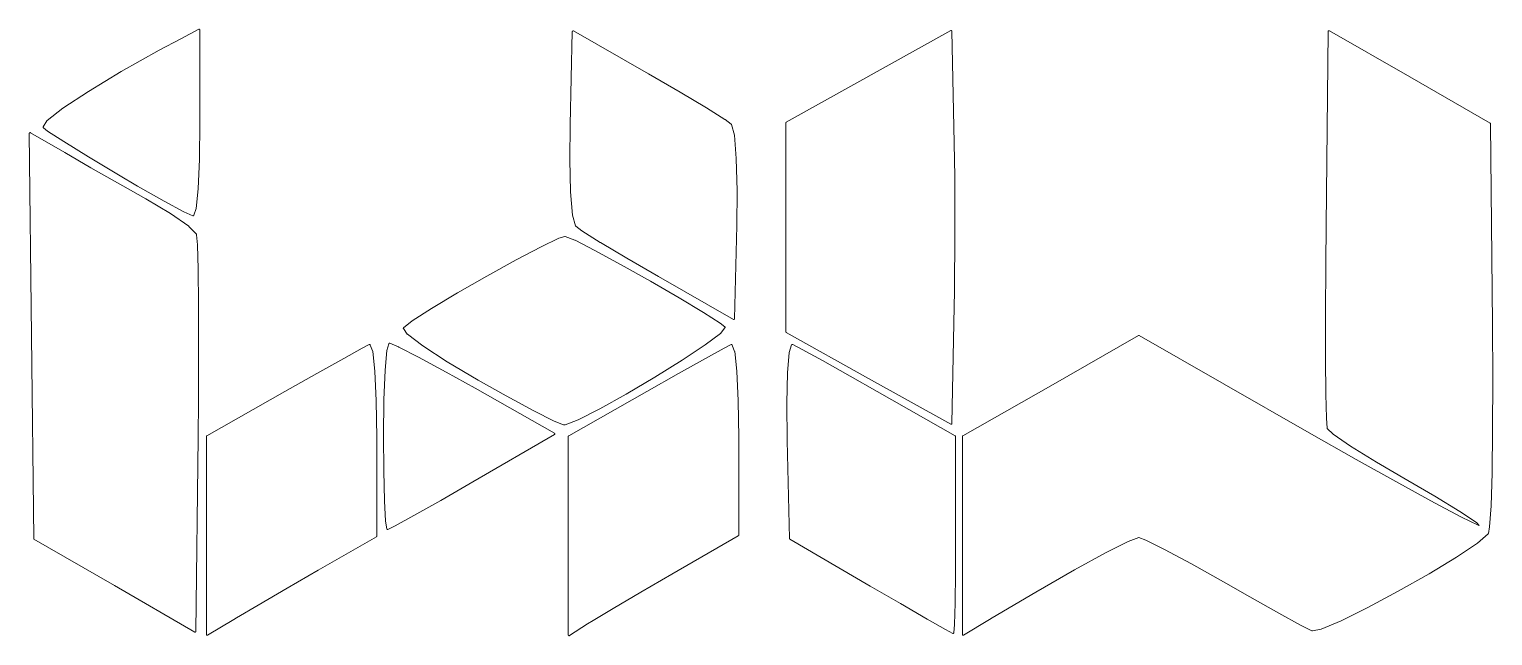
# Model space of a CAD drawing. Header units: millimetres. Extents: x 8 to 210, y 8 to 195.
# Drawn here: x 119.21 to 162.68, y 111.25 to 129.28 of the extents above; entities that cross this region are included whole.
import ezdxf

# ---------------------------------------------------------------- set-up
doc = ezdxf.new("R2010")
doc.units = ezdxf.units.MM
doc.layers.add('Engraving', color=173, linetype='Continuous', lineweight=0, true_color=0x3866dc)

msp = doc.modelspace()

# ---------------------------------------------------------------- linework, layer by layer
at = {"layer": 'Engraving', "linetype": 'Continuous'}
for p, q in [((123.712, 128.992), (124.249, 129.274)), ((124.249, 129.274), (124.254, 129.275)), ((124.254, 129.275), (124.258, 129.276)), ((124.258, 129.276), (124.258, 129.276)), ((124.258, 129.276), (124.258, 129.276)), ((124.258, 129.276), (124.262, 129.276)), ((124.262, 129.276), (124.266, 129.276)), ((124.266, 129.276), (124.266, 129.276)), ((124.266, 129.276), (124.266, 129.276)), ((124.266, 129.276), (124.271, 129.275)), ((124.271, 129.275), (124.271, 129.274)), ((124.271, 129.274), (124.271, 129.273)), ((124.271, 129.273), (124.271, 129.273)), ((124.271, 129.273), (124.275, 129.271)), ((124.275, 129.271), (124.279, 129.269)), ((124.279, 129.269), (124.279, 129.269)), ((124.279, 129.269), (124.279, 129.268)), ((124.279, 129.268), (124.279, 129.265)), ((124.279, 129.265), (124.279, 129.262)), ((124.279, 129.262), (124.279, 129.262)), ((124.279, 129.262), (124.283, 129.262)), ((124.283, 129.262), (124.283, 129.258)), ((124.283, 129.258), (124.283, 129.255)), ((124.283, 129.255), (124.283, 126.5)), ((135.277, 126.436), (135.344, 129.206)), ((135.344, 129.206), (135.349, 129.21)), ((135.349, 129.217), (135.353, 129.219)), ((135.349, 129.214), (135.349, 129.217)), ((135.349, 129.213), (135.349, 129.214)), ((135.349, 129.214), (135.349, 129.214)), ((135.349, 129.21), (135.349, 129.213)), ((135.353, 129.222), (135.357, 129.224)), ((135.353, 129.22), (135.353, 129.222)), ((135.353, 129.219), (135.353, 129.22)), ((135.353, 129.22), (135.353, 129.22)), ((135.357, 129.225), (135.361, 129.226)), ((135.357, 129.224), (135.357, 129.225)), ((135.357, 129.225), (135.357, 129.225)), ((135.361, 129.226), (135.366, 129.227)), ((135.366, 129.227), (135.37, 129.227)), ((135.366, 129.227), (135.366, 129.227)), ((135.366, 129.227), (135.366, 129.227)), ((135.366, 129.227), (135.366, 129.227)), ((135.37, 129.227), (135.37, 129.227)), ((135.37, 129.227), (135.37, 129.227)), ((135.37, 129.227), (135.374, 129.225)), ((135.374, 129.225), (135.378, 129.225)), ((135.378, 129.225), (137.608, 127.953)), ((141.696, 126.51), (146.583, 129.237)), ((146.583, 129.237), (146.588, 129.238)), ((146.588, 129.238), (146.588, 129.239)), ((146.588, 129.239), (146.588, 129.239)), ((146.588, 129.239), (146.592, 129.239)), ((146.592, 129.239), (146.596, 129.24)), ((146.592, 129.239), (146.592, 129.239)), ((146.596, 129.24), (146.596, 129.239)), ((146.596, 129.239), (146.596, 129.239)), ((146.596, 129.239), (146.6, 129.239)), ((146.6, 129.239), (146.605, 129.237)), ((146.605, 129.237), (146.605, 129.237)), ((146.605, 129.237), (146.605, 129.237)), ((146.605, 129.237), (146.605, 129.235)), ((146.605, 129.235), (146.609, 129.233)), ((146.609, 129.233), (146.609, 129.232)), ((146.609, 129.232), (146.609, 129.232)), ((146.609, 129.232), (146.613, 129.229)), ((146.613, 129.229), (146.613, 129.226)), ((146.613, 129.226), (146.613, 129.226)), ((146.613, 129.226), (146.613, 129.226)), ((146.613, 129.226), (146.613, 129.222)), ((146.613, 129.222), (146.613, 129.219)), ((146.613, 129.219), (146.681, 126.377)), ((157.733, 123.438), (157.797, 129.213)), ((157.797, 129.219), (157.801, 129.22)), ((157.797, 129.216), (157.797, 129.219)), ((157.797, 129.213), (157.797, 129.216)), ((157.801, 129.226), (157.805, 129.228)), ((157.801, 129.223), (157.801, 129.226)), ((157.801, 129.226), (157.801, 129.226)), ((157.801, 129.226), (157.801, 129.226)), ((157.801, 129.22), (157.801, 129.223)), ((157.801, 129.22), (157.801, 129.22)), ((157.805, 129.228), (157.81, 129.231)), ((157.81, 129.231), (157.814, 129.232)), ((157.81, 129.231), (157.81, 129.231)), ((157.81, 129.231), (157.81, 129.231)), ((157.814, 129.232), (157.814, 129.233)), ((157.814, 129.233), (157.814, 129.233)), ((157.814, 129.233), (157.814, 129.233)), ((157.814, 129.233), (157.818, 129.233)), ((157.818, 129.233), (157.822, 129.233)), ((157.822, 129.233), (157.822, 129.233)), ((157.822, 129.233), (157.822, 129.233)), ((157.822, 129.233), (157.826, 129.232)), ((157.826, 129.232), (157.831, 129.231)), ((157.831, 129.231), (160.217, 127.859)), ((123.073, 128.651), (123.712, 128.992)), ((123.712, 128.992), (123.712, 128.992)), ((123.712, 128.992), (123.712, 128.992)), ((121.948, 128.018), (123.073, 128.651)), ((123.073, 128.651), (123.073, 128.651)), ((123.073, 128.651), (123.073, 128.651)), ((120.97, 127.43), (121.948, 128.017)), ((121.948, 128.017), (121.948, 128.018)), ((121.948, 128.017), (121.948, 128.017)), ((137.608, 127.953), (137.608, 127.953)), ((137.608, 127.953), (137.608, 127.953)), ((137.608, 127.953), (138.548, 127.41)), ((160.217, 127.859), (162.608, 126.488)), ((120.213, 126.931), (120.97, 127.43)), ((120.97, 127.43), (120.97, 127.43)), ((120.97, 127.43), (120.97, 127.43)), ((138.548, 127.41), (138.548, 127.41)), ((138.548, 127.41), (138.548, 127.409)), ((138.548, 127.409), (139.335, 126.937)), ((139.335, 126.937), (139.335, 126.937)), ((139.335, 126.937), (139.335, 126.937)), ((139.335, 126.937), (139.876, 126.593)), ((119.629, 126.371), (119.739, 126.559)), ((119.739, 126.56), (119.743, 126.562)), ((119.739, 126.559), (119.739, 126.56)), ((119.739, 126.56), (119.739, 126.56)), ((119.743, 126.562), (119.743, 126.565)), ((119.743, 126.565), (119.747, 126.565)), ((119.747, 126.565), (120.213, 126.93)), ((119.747, 126.565), (119.747, 126.565)), ((120.213, 126.93), (120.213, 126.931)), ((120.213, 126.931), (120.213, 126.931)), ((124.283, 126.5), (124.266, 125.417)), ((124.283, 126.5), (124.283, 126.5)), ((124.283, 126.5), (124.283, 126.5)), ((139.876, 126.593), (139.881, 126.593)), ((139.881, 126.593), (139.881, 126.593)), ((139.881, 126.593), (140.067, 126.455)), ((141.683, 126.495), (141.688, 126.499)), ((141.688, 126.502), (141.688, 126.505)), ((141.688, 126.505), (141.692, 126.505)), ((141.688, 126.499), (141.688, 126.502)), ((141.688, 126.499), (141.688, 126.499)), ((141.688, 126.499), (141.688, 126.499)), ((141.692, 126.508), (141.696, 126.51)), ((141.692, 126.505), (141.692, 126.508)), ((141.692, 126.505), (141.692, 126.505)), ((141.696, 126.51), (141.696, 126.51)), ((141.696, 126.51), (141.696, 126.51)), ((119.214, 126.184), (119.218, 126.187)), ((119.214, 126.183), (119.214, 126.184)), ((119.282, 120.161), (119.214, 126.183)), ((119.214, 126.183), (119.214, 126.183)), ((119.218, 126.194), (119.222, 126.197)), ((119.218, 126.191), (119.218, 126.194)), ((119.218, 126.187), (119.218, 126.191)), ((119.218, 126.191), (119.218, 126.191)), ((119.218, 126.191), (119.218, 126.191)), ((119.222, 126.199), (119.227, 126.202)), ((119.222, 126.197), (119.222, 126.199)), ((119.222, 126.197), (119.222, 126.197)), ((119.222, 126.197), (119.222, 126.197)), ((119.227, 126.202), (119.231, 126.203)), ((119.227, 126.202), (119.227, 126.202)), ((119.227, 126.202), (119.227, 126.202)), ((119.231, 126.203), (119.235, 126.205)), ((119.235, 126.205), (119.235, 126.205)), ((119.235, 126.205), (119.235, 126.205)), ((119.235, 126.205), (119.235, 126.205)), ((119.235, 126.205), (119.239, 126.205)), ((119.239, 126.205), (119.239, 126.205)), ((119.239, 126.205), (119.244, 126.203)), ((119.239, 126.205), (119.239, 126.205)), ((119.244, 126.203), (119.248, 126.202)), ((119.248, 126.202), (119.248, 126.202)), ((119.248, 126.202), (119.248, 126.202)), ((119.248, 126.202), (120.268, 125.61)), ((119.624, 126.364), (119.629, 126.367)), ((119.624, 126.363), (119.624, 126.364)), ((119.624, 126.362), (119.624, 126.363)), ((119.624, 126.359), (119.624, 126.362)), ((119.624, 126.357), (119.624, 126.359)), ((119.624, 126.356), (119.624, 126.357)), ((119.624, 126.355), (119.624, 126.356)), ((119.629, 126.353), (119.624, 126.355)), ((119.629, 126.37), (119.629, 126.371)), ((119.629, 126.367), (119.629, 126.37)), ((119.629, 126.37), (119.629, 126.37)), ((119.629, 126.35), (119.629, 126.353)), ((119.629, 126.349), (119.629, 126.35)), ((119.629, 126.348), (119.629, 126.349)), ((119.629, 126.346), (119.629, 126.348)), ((119.633, 126.344), (119.629, 126.346)), ((119.633, 126.343), (119.633, 126.344)), ((119.633, 126.344), (119.633, 126.344)), ((119.76, 126.249), (119.633, 126.343)), ((119.76, 126.248), (119.76, 126.249)), ((120.242, 125.935), (119.76, 126.248)), ((119.76, 126.248), (119.76, 126.248)), ((135.268, 125.403), (135.277, 126.436)), ((135.277, 126.436), (135.277, 126.436)), ((135.277, 126.436), (135.277, 126.436)), ((140.067, 126.455), (140.071, 126.452)), ((140.071, 126.452), (140.071, 126.45)), ((140.071, 126.45), (140.071, 126.45)), ((140.071, 126.45), (140.071, 126.45)), ((140.071, 126.45), (140.075, 126.446)), ((140.075, 126.446), (140.075, 126.443)), ((140.075, 126.443), (140.16, 126.128)), ((140.16, 126.128), (140.16, 126.125)), ((140.16, 126.125), (140.16, 126.124)), ((140.16, 126.124), (140.215, 125.435)), ((141.683, 126.492), (141.683, 126.495)), ((141.683, 120.282), (141.683, 126.492)), ((141.683, 126.492), (141.683, 126.492)), ((141.683, 126.492), (141.683, 126.492)), ((146.681, 126.377), (146.681, 126.377)), ((146.681, 126.377), (146.681, 126.377)), ((146.681, 126.377), (146.702, 124.896)), ((162.608, 126.488), (162.608, 126.485)), ((162.608, 126.485), (162.612, 126.483)), ((162.612, 126.483), (162.612, 126.483)), ((162.612, 126.483), (162.612, 126.483)), ((162.612, 126.483), (162.612, 126.48)), ((162.612, 126.48), (162.617, 126.477)), ((162.617, 126.477), (162.617, 126.477)), ((162.617, 126.477), (162.617, 126.477)), ((162.617, 126.477), (162.617, 126.474)), ((162.617, 126.474), (162.617, 126.469)), ((162.617, 126.469), (162.676, 120.509)), ((120.974, 125.481), (120.242, 125.935)), ((120.242, 125.935), (120.242, 125.935)), ((120.242, 125.935), (120.242, 125.935)), ((120.268, 125.61), (121.046, 125.162)), ((121.863, 124.948), (120.974, 125.481)), ((120.974, 125.481), (120.974, 125.481)), ((120.974, 125.481), (120.974, 125.481)), ((124.266, 125.417), (124.228, 124.536)), ((124.266, 125.417), (124.266, 125.417)), ((124.266, 125.417), (124.266, 125.417)), ((135.268, 125.402), (135.268, 125.403)), ((135.268, 125.403), (135.268, 125.403)), ((135.294, 124.445), (135.268, 125.402)), ((140.215, 125.435), (140.215, 125.434)), ((140.215, 125.434), (140.215, 125.434)), ((140.215, 125.434), (140.24, 124.476)), ((121.046, 125.162), (121.998, 124.62)), ((122.426, 124.617), (121.863, 124.948)), ((121.863, 124.948), (121.863, 124.948)), ((121.863, 124.948), (121.863, 124.948)), ((146.702, 124.896), (146.702, 124.895)), ((146.702, 124.895), (146.702, 124.895)), ((146.702, 124.895), (146.71, 123.188)), ((121.998, 124.62), (121.998, 124.62)), ((121.998, 124.62), (122.68, 124.237)), ((123.221, 124.165), (122.426, 124.617)), ((122.426, 124.617), (122.426, 124.617)), ((122.426, 124.617), (122.426, 124.617)), ((124.228, 124.535), (124.169, 123.949)), ((124.228, 124.536), (124.228, 124.536)), ((124.228, 124.536), (124.228, 124.535)), ((135.294, 124.444), (135.294, 124.445)), ((135.294, 124.443), (135.294, 124.444)), ((135.353, 123.755), (135.294, 124.443)), ((140.24, 124.475), (140.232, 123.443)), ((140.24, 124.476), (140.24, 124.476)), ((140.24, 124.476), (140.24, 124.475)), ((122.68, 124.237), (122.68, 124.237)), ((122.68, 124.237), (122.68, 124.236)), ((122.68, 124.236), (123.407, 123.801)), ((123.801, 123.853), (123.221, 124.165)), ((123.221, 124.165), (123.221, 124.165)), ((123.221, 124.165), (123.221, 124.165)), ((124.169, 123.944), (124.101, 123.746)), ((124.169, 123.949), (124.169, 123.947)), ((124.169, 123.947), (124.169, 123.944)), ((123.407, 123.801), (123.407, 123.8)), ((123.407, 123.8), (123.407, 123.8)), ((123.407, 123.8), (123.949, 123.419)), ((123.805, 123.853), (123.801, 123.853)), ((123.805, 123.852), (123.805, 123.853)), ((124.072, 123.734), (123.805, 123.852)), ((124.076, 123.733), (124.072, 123.734)), ((124.08, 123.732), (124.076, 123.733)), ((124.084, 123.732), (124.08, 123.732)), ((124.08, 123.732), (124.08, 123.732)), ((124.08, 123.732), (124.08, 123.732)), ((124.089, 123.733), (124.084, 123.733)), ((124.084, 123.733), (124.084, 123.732)), ((124.093, 123.735), (124.089, 123.734)), ((124.089, 123.734), (124.089, 123.733)), ((124.089, 123.733), (124.089, 123.733)), ((124.097, 123.738), (124.093, 123.736)), ((124.093, 123.736), (124.093, 123.735)), ((124.093, 123.735), (124.093, 123.735)), ((124.101, 123.741), (124.097, 123.741)), ((124.097, 123.741), (124.097, 123.74)), ((124.097, 123.74), (124.097, 123.738)), ((124.101, 123.746), (124.101, 123.744)), ((124.101, 123.744), (124.101, 123.741)), ((135.353, 123.753), (135.353, 123.755)), ((135.353, 123.751), (135.353, 123.753)), ((135.438, 123.435), (135.353, 123.751)), ((123.949, 123.419), (123.949, 123.418)), ((123.949, 123.418), (123.949, 123.417)), ((123.949, 123.417), (124.182, 123.183)), ((124.182, 123.183), (124.186, 123.18)), ((124.186, 123.18), (124.186, 123.177)), ((124.186, 123.177), (124.186, 123.177)), ((124.186, 123.177), (124.186, 123.177)), ((124.186, 123.177), (124.186, 123.175)), ((124.186, 123.175), (124.186, 123.17)), ((124.186, 123.17), (124.216, 122.865)), ((134.422, 122.813), (134.947, 123.063)), ((134.947, 123.064), (135.12, 123.119)), ((134.947, 123.063), (134.947, 123.064)), ((134.947, 123.063), (134.947, 123.063)), ((135.12, 123.119), (135.124, 123.12)), ((135.124, 123.12), (135.129, 123.12)), ((135.129, 123.12), (135.129, 123.12)), ((135.129, 123.12), (135.133, 123.119)), ((135.129, 123.12), (135.129, 123.12)), ((135.133, 123.119), (135.137, 123.119)), ((135.137, 123.119), (135.421, 123.003)), ((135.438, 123.432), (135.438, 123.435)), ((135.438, 123.429), (135.438, 123.432)), ((135.442, 123.426), (135.438, 123.429)), ((135.438, 123.429), (135.438, 123.429)), ((135.438, 123.429), (135.438, 123.429)), ((135.446, 123.424), (135.442, 123.426)), ((135.632, 123.286), (135.446, 123.424)), ((135.632, 123.285), (135.632, 123.286)), ((135.632, 123.286), (135.632, 123.286)), ((136.174, 122.942), (135.632, 123.285)), ((140.232, 123.442), (140.164, 120.672)), ((140.232, 123.443), (140.232, 123.442)), ((140.232, 123.442), (140.232, 123.442)), ((146.71, 123.188), (146.698, 121.507)), ((146.71, 123.188), (146.71, 123.188)), ((146.71, 123.188), (146.71, 123.188)), ((157.725, 122.312), (157.733, 123.438)), ((157.733, 123.438), (157.733, 123.438)), ((157.733, 123.438), (157.733, 123.438)), ((124.216, 122.865), (124.216, 122.864)), ((124.216, 122.864), (124.216, 122.864)), ((124.216, 122.864), (124.233, 122.15)), ((133.677, 122.419), (134.422, 122.813)), ((134.422, 122.813), (134.422, 122.813)), ((134.422, 122.813), (134.422, 122.813)), ((135.421, 123.003), (135.421, 123.003)), ((135.421, 123.003), (135.425, 123.003)), ((135.425, 123.003), (136.009, 122.702)), ((136.009, 122.702), (136.013, 122.702)), ((136.013, 122.702), (136.013, 122.702)), ((136.013, 122.702), (136.796, 122.276)), ((136.178, 122.942), (136.174, 122.942)), ((136.965, 122.469), (136.178, 122.942)), ((136.178, 122.942), (136.178, 122.942)), ((132.81, 121.94), (133.677, 122.418)), ((133.677, 122.418), (133.677, 122.419)), ((133.677, 122.418), (133.677, 122.418)), ((136.796, 122.276), (136.796, 122.276)), ((136.796, 122.276), (136.796, 122.276)), ((136.796, 122.276), (137.663, 121.786)), ((137.9, 121.926), (136.965, 122.469)), ((136.965, 122.469), (136.965, 122.469)), ((136.965, 122.469), (136.965, 122.469)), ((157.716, 120.791), (157.725, 122.312)), ((157.725, 122.312), (157.725, 122.312)), ((157.725, 122.312), (157.725, 122.312)), ((124.233, 122.15), (124.233, 122.15)), ((124.233, 122.15), (124.233, 122.149)), ((124.233, 122.149), (124.241, 121.097)), ((131.938, 121.439), (132.81, 121.94)), ((132.81, 121.94), (132.81, 121.94)), ((132.81, 121.94), (132.81, 121.94)), ((137.663, 121.786), (137.663, 121.786)), ((137.663, 121.786), (137.663, 121.786)), ((137.663, 121.786), (138.518, 121.293)), ((140.135, 120.654), (137.9, 121.926)), ((137.9, 121.926), (137.9, 121.926)), ((137.9, 121.926), (137.9, 121.926)), ((131.16, 120.976), (131.938, 121.439)), ((131.938, 121.439), (131.938, 121.439)), ((131.938, 121.439), (131.938, 121.439)), ((138.518, 121.293), (138.518, 121.292)), ((138.518, 121.292), (138.518, 121.292)), ((138.518, 121.292), (139.242, 120.856)), ((146.698, 121.506), (146.681, 120.544)), ((146.698, 121.507), (146.698, 121.507)), ((146.698, 121.507), (146.698, 121.506)), ((124.241, 121.097), (124.241, 121.097)), ((124.241, 121.097), (124.241, 121.096)), ((124.241, 121.096), (124.245, 119.774)), ((130.588, 120.611), (131.16, 120.975)), ((131.16, 120.975), (131.16, 120.976)), ((131.16, 120.975), (131.16, 120.975)), ((139.242, 120.856), (139.246, 120.856)), ((139.246, 120.856), (139.246, 120.856)), ((139.246, 120.856), (139.737, 120.537)), ((130.33, 120.406), (130.588, 120.61)), ((130.588, 120.61), (130.588, 120.611)), ((130.588, 120.611), (130.588, 120.611)), ((139.737, 120.537), (139.737, 120.536)), ((139.737, 120.536), (139.741, 120.536)), ((139.741, 120.536), (139.872, 120.432)), ((139.872, 120.432), (139.876, 120.431)), ((139.876, 120.431), (139.876, 120.43)), ((139.876, 120.43), (139.876, 120.428)), ((139.876, 120.428), (139.876, 120.427)), ((139.876, 120.427), (139.881, 120.425)), ((139.881, 120.425), (139.881, 120.423)), ((139.881, 120.423), (139.881, 120.422)), ((139.881, 120.422), (139.881, 120.42)), ((139.881, 120.42), (139.881, 120.418)), ((139.881, 120.418), (139.881, 120.417)), ((139.881, 120.417), (139.881, 120.415)), ((139.881, 120.415), (139.881, 120.413)), ((139.881, 120.413), (139.881, 120.411)), ((140.139, 120.653), (140.135, 120.654)), ((140.139, 120.652), (140.139, 120.653)), ((140.143, 120.652), (140.139, 120.652)), ((140.139, 120.652), (140.139, 120.652)), ((140.139, 120.652), (140.139, 120.652)), ((140.147, 120.652), (140.143, 120.652)), ((140.151, 120.653), (140.147, 120.652)), ((140.147, 120.652), (140.147, 120.652)), ((140.147, 120.652), (140.147, 120.652)), ((140.156, 120.654), (140.151, 120.653)), ((140.16, 120.658), (140.156, 120.656)), ((140.156, 120.656), (140.156, 120.654)), ((140.156, 120.654), (140.156, 120.654)), ((140.156, 120.654), (140.156, 120.654)), ((140.164, 120.662), (140.16, 120.659)), ((140.16, 120.659), (140.16, 120.659)), ((140.16, 120.659), (140.16, 120.658)), ((140.164, 120.672), (140.164, 120.668)), ((140.164, 120.668), (140.164, 120.665)), ((140.164, 120.665), (140.164, 120.665)), ((140.164, 120.665), (140.164, 120.665)), ((140.164, 120.665), (140.164, 120.662)), ((146.681, 120.544), (146.613, 117.554)), ((146.681, 120.544), (146.681, 120.544)), ((146.681, 120.544), (146.681, 120.544)), ((157.716, 120.79), (157.716, 120.791)), ((157.716, 120.791), (157.716, 120.791)), ((157.716, 119.472), (157.716, 120.79)), ((162.676, 120.509), (162.676, 120.509)), ((162.676, 120.509), (162.676, 120.509)), ((162.676, 120.509), (162.684, 118.862)), ((119.345, 114.139), (119.282, 120.161)), ((119.282, 120.161), (119.282, 120.161)), ((130.322, 120.393), (130.326, 120.396)), ((130.322, 120.392), (130.322, 120.393)), ((130.322, 120.391), (130.322, 120.392)), ((130.322, 120.388), (130.322, 120.391)), ((130.322, 120.386), (130.322, 120.388)), ((130.322, 120.385), (130.322, 120.386)), ((130.326, 120.383), (130.322, 120.385)), ((130.326, 120.402), (130.33, 120.404)), ((130.326, 120.4), (130.326, 120.402)), ((130.326, 120.399), (130.326, 120.4)), ((130.326, 120.398), (130.326, 120.399)), ((130.326, 120.396), (130.326, 120.398)), ((130.326, 120.381), (130.326, 120.383)), ((130.326, 120.379), (130.326, 120.381)), ((130.326, 120.378), (130.326, 120.379)), ((130.326, 120.377), (130.326, 120.378)), ((130.44, 120.218), (130.326, 120.377)), ((130.33, 120.405), (130.33, 120.406)), ((130.33, 120.404), (130.33, 120.405)), ((130.444, 120.216), (130.44, 120.218)), ((130.444, 120.214), (130.444, 120.216)), ((130.901, 119.868), (130.444, 120.214)), ((139.745, 120.231), (139.292, 119.893)), ((139.749, 120.235), (139.745, 120.233)), ((139.745, 120.233), (139.745, 120.231)), ((139.876, 120.403), (139.749, 120.235)), ((139.881, 120.406), (139.876, 120.404)), ((139.876, 120.404), (139.876, 120.403)), ((139.881, 120.411), (139.881, 120.409)), ((139.881, 120.409), (139.881, 120.407)), ((139.881, 120.407), (139.881, 120.406)), ((141.683, 120.281), (141.683, 120.282)), ((141.683, 120.282), (141.683, 120.282)), ((141.683, 120.278), (141.683, 120.281)), ((141.688, 120.275), (141.683, 120.278)), ((141.688, 120.274), (141.688, 120.275)), ((141.688, 120.275), (141.688, 120.275)), ((141.688, 120.271), (141.688, 120.274)), ((141.688, 120.268), (141.688, 120.271)), ((141.692, 120.268), (141.688, 120.268)), ((141.692, 120.266), (141.692, 120.268)), ((141.692, 120.268), (141.692, 120.268)), ((141.696, 120.264), (141.692, 120.266)), ((141.696, 120.263), (141.696, 120.264)), ((141.696, 120.264), (141.696, 120.264)), ((144.138, 118.9), (141.696, 120.263)), ((149.554, 118.682), (152.165, 120.169)), ((152.165, 120.17), (152.169, 120.171)), ((152.165, 120.169), (152.165, 120.17)), ((152.169, 120.171), (152.169, 120.171)), ((152.169, 120.171), (152.169, 120.171)), ((152.169, 120.171), (152.173, 120.171)), ((152.173, 120.171), (152.177, 120.171)), ((152.177, 120.171), (152.177, 120.171)), ((152.177, 120.171), (152.177, 120.171)), ((152.177, 120.171), (152.182, 120.17)), ((152.182, 120.17), (152.186, 120.169)), ((152.186, 120.169), (157.23, 117.282)), ((124.245, 119.773), (124.237, 118.249)), ((124.245, 119.774), (124.245, 119.774)), ((124.245, 119.774), (124.245, 119.773)), ((128.553, 119.49), (129.103, 119.794)), ((129.103, 119.794), (129.315, 119.903)), ((129.103, 119.794), (129.103, 119.794)), ((129.103, 119.794), (129.103, 119.794)), ((129.315, 119.903), (129.319, 119.904)), ((129.315, 119.903), (129.315, 119.903)), ((129.319, 119.904), (129.319, 119.905)), ((129.319, 119.905), (129.323, 119.904)), ((129.319, 119.904), (129.319, 119.904)), ((129.323, 119.904), (129.327, 119.905)), ((129.327, 119.905), (129.327, 119.904)), ((129.327, 119.904), (129.327, 119.904)), ((129.327, 119.904), (129.332, 119.903)), ((129.332, 119.903), (129.336, 119.902)), ((129.336, 119.902), (129.336, 119.902)), ((129.336, 119.902), (129.336, 119.901)), ((129.336, 119.901), (129.336, 119.9)), ((129.336, 119.9), (129.34, 119.897)), ((129.34, 119.897), (129.34, 119.897)), ((129.34, 119.897), (129.34, 119.897)), ((129.34, 119.897), (129.34, 119.894)), ((129.34, 119.894), (129.344, 119.891)), ((129.344, 119.891), (129.416, 119.7)), ((129.416, 119.7), (129.416, 119.697)), ((129.416, 119.697), (129.42, 119.694)), ((129.42, 119.694), (129.48, 119.114)), ((129.784, 119.141), (129.835, 119.727)), ((129.835, 119.73), (129.839, 119.732)), ((129.835, 119.727), (129.835, 119.73)), ((129.839, 119.732), (129.899, 119.93)), ((129.899, 119.932), (129.903, 119.935)), ((129.899, 119.93), (129.899, 119.932)), ((129.903, 119.938), (129.907, 119.94)), ((129.903, 119.936), (129.903, 119.938)), ((129.903, 119.935), (129.903, 119.936)), ((129.903, 119.936), (129.903, 119.936)), ((129.907, 119.941), (129.911, 119.942)), ((129.907, 119.94), (129.907, 119.941)), ((129.907, 119.941), (129.907, 119.941)), ((129.911, 119.942), (129.911, 119.944)), ((129.911, 119.944), (129.911, 119.944)), ((129.911, 119.944), (129.915, 119.944)), ((129.915, 119.944), (129.915, 119.944)), ((129.915, 119.944), (129.92, 119.944)), ((129.92, 119.944), (129.92, 119.944)), ((129.92, 119.944), (129.924, 119.944)), ((129.92, 119.944), (129.92, 119.944)), ((129.924, 119.944), (129.928, 119.943)), ((129.928, 119.943), (130.186, 119.832)), ((130.186, 119.832), (130.191, 119.831)), ((130.191, 119.831), (130.191, 119.831)), ((130.191, 119.831), (130.774, 119.529)), ((130.901, 119.867), (130.901, 119.868)), ((131.629, 119.395), (130.901, 119.867)), ((130.901, 119.867), (130.901, 119.867)), ((139.292, 119.892), (138.611, 119.441)), ((139.292, 119.893), (139.292, 119.892)), ((139.292, 119.892), (139.292, 119.892)), ((139.301, 119.49), (139.851, 119.794)), ((139.851, 119.794), (140.063, 119.903)), ((139.851, 119.794), (139.851, 119.794)), ((139.851, 119.794), (139.851, 119.794)), ((140.063, 119.903), (140.067, 119.904)), ((140.063, 119.903), (140.063, 119.903)), ((140.067, 119.904), (140.067, 119.905)), ((140.067, 119.905), (140.071, 119.904)), ((140.067, 119.904), (140.067, 119.904)), ((140.071, 119.904), (140.075, 119.905)), ((140.075, 119.905), (140.075, 119.904)), ((140.075, 119.904), (140.075, 119.904)), ((140.075, 119.904), (140.08, 119.903)), ((140.08, 119.903), (140.084, 119.902)), ((140.084, 119.902), (140.084, 119.902)), ((140.084, 119.902), (140.084, 119.901)), ((140.084, 119.901), (140.084, 119.9)), ((140.084, 119.9), (140.088, 119.897)), ((140.088, 119.897), (140.088, 119.897)), ((140.088, 119.897), (140.088, 119.897)), ((140.088, 119.897), (140.088, 119.894)), ((140.088, 119.894), (140.092, 119.891)), ((140.092, 119.891), (140.164, 119.7)), ((140.164, 119.7), (140.164, 119.697)), ((140.164, 119.697), (140.168, 119.694)), ((140.168, 119.694), (140.228, 119.114)), ((141.738, 119.062), (141.785, 119.667)), ((141.785, 119.669), (141.789, 119.672)), ((141.785, 119.667), (141.785, 119.669)), ((141.789, 119.672), (141.857, 119.894)), ((141.857, 119.895), (141.861, 119.897)), ((141.857, 119.894), (141.857, 119.895)), ((141.857, 119.894), (141.857, 119.894)), ((141.861, 119.901), (141.865, 119.903)), ((141.861, 119.9), (141.861, 119.901)), ((141.861, 119.897), (141.861, 119.9)), ((141.861, 119.9), (141.861, 119.9)), ((141.865, 119.905), (141.865, 119.906)), ((141.865, 119.906), (141.869, 119.906)), ((141.865, 119.903), (141.865, 119.905)), ((141.869, 119.907), (141.874, 119.908)), ((141.869, 119.906), (141.869, 119.907)), ((141.874, 119.908), (141.874, 119.908)), ((141.874, 119.908), (141.874, 119.908)), ((141.874, 119.908), (141.878, 119.908)), ((141.878, 119.908), (141.882, 119.908)), ((141.882, 119.908), (141.882, 119.908)), ((141.882, 119.908), (141.886, 119.907)), ((141.882, 119.908), (141.882, 119.908)), ((141.886, 119.907), (141.891, 119.906)), ((141.891, 119.906), (141.895, 119.905)), ((141.895, 119.905), (142.174, 119.76)), ((142.174, 119.76), (142.174, 119.76)), ((142.174, 119.76), (142.174, 119.76)), ((142.174, 119.76), (142.775, 119.429)), ((127.753, 119.044), (128.553, 119.49)), ((128.553, 119.49), (128.553, 119.49)), ((128.553, 119.49), (128.553, 119.49)), ((129.48, 119.114), (129.48, 119.113)), ((129.48, 119.113), (129.48, 119.113)), ((129.48, 119.113), (129.522, 118.232)), ((129.746, 118.259), (129.784, 119.14)), ((129.784, 119.14), (129.784, 119.141)), ((129.784, 119.14), (129.784, 119.14)), ((130.774, 119.529), (130.774, 119.529)), ((130.774, 119.529), (130.774, 119.529)), ((130.774, 119.529), (131.595, 119.085)), ((131.629, 119.394), (131.629, 119.395)), ((132.547, 118.85), (131.629, 119.394)), ((131.629, 119.394), (131.629, 119.394)), ((138.611, 119.441), (137.799, 118.936)), ((138.501, 119.044), (139.301, 119.49)), ((138.611, 119.441), (138.611, 119.441)), ((138.611, 119.441), (138.611, 119.441)), ((139.301, 119.49), (139.301, 119.49)), ((139.301, 119.49), (139.301, 119.49)), ((140.228, 119.114), (140.228, 119.113)), ((140.228, 119.113), (140.228, 119.113)), ((140.228, 119.113), (140.27, 118.233)), ((142.775, 119.429), (142.775, 119.429)), ((142.775, 119.429), (142.775, 119.429)), ((142.775, 119.429), (143.6, 118.964)), ((157.725, 118.425), (157.716, 119.472)), ((157.716, 119.472), (157.716, 119.472)), ((157.716, 119.472), (157.716, 119.472)), ((126.805, 118.509), (127.753, 119.044)), ((127.753, 119.044), (127.753, 119.044)), ((127.753, 119.044), (127.753, 119.044)), ((131.595, 119.085), (131.595, 119.084)), ((131.595, 119.084), (131.595, 119.084)), ((131.595, 119.084), (132.454, 118.605)), ((133.377, 118.383), (132.547, 118.85)), ((132.547, 118.85), (132.547, 118.85)), ((132.547, 118.85), (132.547, 118.85)), ((137.799, 118.935), (136.948, 118.433)), ((137.553, 118.509), (138.501, 119.044)), ((137.799, 118.936), (137.799, 118.936)), ((137.799, 118.936), (137.799, 118.935)), ((138.501, 119.044), (138.501, 119.044)), ((138.501, 119.044), (138.501, 119.044)), ((141.717, 118.16), (141.738, 119.061)), ((141.738, 119.061), (141.738, 119.062)), ((141.738, 119.061), (141.738, 119.061)), ((143.6, 118.964), (143.6, 118.964)), ((143.6, 118.964), (143.6, 118.964)), ((143.6, 118.964), (144.404, 118.509)), ((146.583, 117.536), (144.138, 118.9)), ((146.947, 117.195), (149.554, 118.682)), ((162.684, 118.861), (162.68, 117.367)), ((162.684, 118.862), (162.684, 118.862)), ((162.684, 118.862), (162.684, 118.861)), ((124.237, 118.249), (124.228, 117.138)), ((124.237, 118.249), (124.237, 118.249)), ((124.237, 118.249), (124.237, 118.249)), ((124.491, 117.195), (126.805, 118.509)), ((126.805, 118.509), (126.805, 118.509)), ((126.805, 118.509), (126.805, 118.509)), ((129.734, 117.177), (129.746, 118.258)), ((129.746, 118.258), (129.746, 118.259)), ((129.746, 118.259), (129.746, 118.259)), ((132.454, 118.605), (132.454, 118.605)), ((132.454, 118.605), (132.454, 118.605)), ((132.454, 118.605), (134.816, 117.267)), ((134.206, 117.936), (133.377, 118.383)), ((133.377, 118.383), (133.377, 118.383)), ((133.377, 118.383), (133.377, 118.383)), ((135.239, 117.195), (137.553, 118.509)), ((136.948, 118.433), (136.157, 117.991)), ((136.948, 118.433), (136.948, 118.433)), ((136.948, 118.433), (136.948, 118.433)), ((137.553, 118.509), (137.553, 118.509)), ((137.553, 118.509), (137.553, 118.509)), ((144.404, 118.509), (144.404, 118.509)), ((144.404, 118.509), (144.404, 118.509)), ((144.404, 118.509), (146.715, 117.195)), ((157.742, 117.717), (157.725, 118.425)), ((157.725, 118.425), (157.725, 118.425)), ((157.725, 118.425), (157.725, 118.425)), ((129.522, 118.232), (129.522, 118.232)), ((129.522, 118.232), (129.522, 118.232)), ((129.522, 118.232), (129.539, 117.14)), ((134.807, 117.631), (134.206, 117.936)), ((134.206, 117.936), (134.206, 117.936)), ((134.206, 117.936), (134.206, 117.936)), ((136.157, 117.991), (135.522, 117.668)), ((136.157, 117.991), (136.157, 117.991)), ((136.157, 117.991), (136.157, 117.991)), ((140.27, 118.233), (140.27, 118.233)), ((140.27, 118.233), (140.27, 118.232)), ((140.27, 118.232), (140.287, 117.142)), ((141.73, 117.053), (141.717, 118.16)), ((141.717, 118.16), (141.717, 118.16)), ((141.717, 118.16), (141.717, 118.16)), ((135.086, 117.518), (134.807, 117.631)), ((134.807, 117.631), (134.807, 117.631)), ((134.807, 117.631), (134.807, 117.631)), ((135.086, 117.517), (135.086, 117.518)), ((135.091, 117.516), (135.086, 117.517)), ((135.086, 117.517), (135.086, 117.517)), ((135.095, 117.516), (135.091, 117.516)), ((135.091, 117.516), (135.091, 117.516)), ((135.129, 117.519), (135.095, 117.516)), ((135.095, 117.516), (135.095, 117.516)), ((135.133, 117.52), (135.129, 117.519)), ((135.518, 117.667), (135.133, 117.521)), ((135.133, 117.521), (135.133, 117.52)), ((135.522, 117.668), (135.518, 117.667)), ((135.518, 117.667), (135.518, 117.667)), ((146.588, 117.535), (146.583, 117.536)), ((146.588, 117.534), (146.588, 117.535)), ((146.592, 117.534), (146.588, 117.534)), ((146.588, 117.534), (146.588, 117.534)), ((146.596, 117.534), (146.592, 117.534)), ((146.592, 117.534), (146.592, 117.534)), ((146.6, 117.535), (146.596, 117.534)), ((146.596, 117.534), (146.596, 117.534)), ((146.596, 117.534), (146.596, 117.534)), ((146.605, 117.536), (146.6, 117.535)), ((146.609, 117.541), (146.605, 117.539)), ((146.605, 117.539), (146.605, 117.537)), ((146.605, 117.537), (146.605, 117.536)), ((146.605, 117.536), (146.605, 117.536)), ((146.613, 117.544), (146.609, 117.541)), ((146.609, 117.541), (146.609, 117.541)), ((146.609, 117.541), (146.609, 117.541)), ((146.613, 117.554), (146.613, 117.551)), ((146.613, 117.551), (146.613, 117.548)), ((146.613, 117.548), (146.613, 117.547)), ((146.613, 117.547), (146.613, 117.547)), ((146.613, 117.547), (146.613, 117.544)), ((157.742, 117.716), (157.742, 117.717)), ((157.742, 117.717), (157.742, 117.717)), ((157.763, 117.418), (157.742, 117.716)), ((157.767, 117.414), (157.763, 117.418)), ((157.763, 117.418), (157.763, 117.418)), ((157.763, 117.418), (157.763, 117.418)), ((157.767, 117.411), (157.767, 117.414)), ((157.767, 117.408), (157.767, 117.411)), ((157.767, 117.411), (157.767, 117.411)), ((157.767, 117.411), (157.767, 117.411)), ((157.771, 117.405), (157.767, 117.408)), ((157.941, 117.245), (157.771, 117.405)), ((157.771, 117.405), (157.771, 117.405)), ((157.771, 117.405), (157.771, 117.405)), ((124.228, 117.138), (124.165, 111.376)), ((124.228, 117.138), (124.228, 117.138)), ((124.228, 117.138), (124.228, 117.138)), ((124.478, 117.18), (124.482, 117.184)), ((124.478, 117.177), (124.478, 117.18)), ((124.478, 111.286), (124.478, 117.177)), ((124.478, 117.177), (124.478, 117.177)), ((124.478, 117.177), (124.478, 117.177)), ((124.482, 117.191), (124.486, 117.193)), ((124.482, 117.19), (124.482, 117.191)), ((124.482, 117.187), (124.482, 117.19)), ((124.482, 117.19), (124.482, 117.19)), ((124.482, 117.184), (124.482, 117.187)), ((124.482, 117.184), (124.482, 117.184)), ((124.482, 117.184), (124.482, 117.184)), ((124.486, 117.193), (124.491, 117.195)), ((124.491, 117.195), (124.491, 117.195)), ((124.491, 117.195), (124.491, 117.195)), ((129.539, 117.14), (129.539, 117.139)), ((129.539, 117.139), (129.539, 117.139)), ((129.539, 117.139), (129.539, 117.088)), ((129.539, 117.088), (129.539, 114.212)), ((129.742, 116.155), (129.734, 117.177)), ((129.734, 117.177), (129.734, 117.177)), ((129.734, 117.177), (129.734, 117.177)), ((134.816, 117.231), (132.391, 115.821)), ((134.816, 117.267), (134.816, 117.267)), ((134.816, 117.267), (134.816, 117.267)), ((134.816, 117.267), (134.82, 117.265)), ((134.82, 117.233), (134.816, 117.231)), ((134.816, 117.231), (134.816, 117.231)), ((134.816, 117.231), (134.816, 117.231)), ((134.82, 117.265), (134.824, 117.263)), ((134.824, 117.235), (134.82, 117.233)), ((134.824, 117.263), (134.824, 117.263)), ((134.824, 117.263), (134.824, 117.263)), ((134.824, 117.263), (134.824, 117.258)), ((134.824, 117.258), (134.824, 117.256)), ((134.824, 117.256), (134.824, 117.256)), ((134.824, 117.256), (134.824, 117.256)), ((134.824, 117.256), (134.828, 117.252)), ((134.828, 117.245), (134.824, 117.242)), ((134.824, 117.242), (134.824, 117.242)), ((134.824, 117.242), (134.824, 117.242)), ((134.824, 117.242), (134.824, 117.238)), ((134.824, 117.238), (134.824, 117.235)), ((134.824, 117.235), (134.824, 117.235)), ((134.824, 117.235), (134.824, 117.235)), ((134.828, 117.252), (134.828, 117.249)), ((134.828, 117.249), (134.828, 117.249)), ((134.828, 117.249), (134.828, 117.249)), ((134.828, 117.249), (134.828, 117.245)), ((135.226, 117.18), (135.23, 117.184)), ((135.226, 117.177), (135.226, 117.18)), ((135.226, 111.27), (135.226, 117.177)), ((135.226, 117.177), (135.226, 117.177)), ((135.226, 117.177), (135.226, 117.177)), ((135.23, 117.191), (135.234, 117.193)), ((135.23, 117.19), (135.23, 117.191)), ((135.23, 117.187), (135.23, 117.19)), ((135.23, 117.19), (135.23, 117.19)), ((135.23, 117.184), (135.23, 117.187)), ((135.23, 117.184), (135.23, 117.184)), ((135.23, 117.184), (135.23, 117.184)), ((135.234, 117.193), (135.239, 117.195)), ((135.239, 117.195), (135.239, 117.195)), ((135.239, 117.195), (135.239, 117.195)), ((140.287, 117.142), (140.287, 117.142)), ((140.287, 117.142), (140.287, 117.141)), ((140.287, 117.141), (140.287, 117.098)), ((140.287, 117.098), (140.287, 114.233)), ((141.793, 114.138), (141.73, 117.053)), ((141.73, 117.053), (141.73, 117.053)), ((141.73, 117.053), (141.73, 117.053)), ((146.715, 117.195), (146.715, 117.195)), ((146.715, 117.195), (146.715, 117.195)), ((146.715, 117.195), (146.715, 117.193)), ((146.715, 117.193), (146.719, 117.191)), ((146.719, 117.191), (146.719, 117.19)), ((146.719, 117.19), (146.719, 117.19)), ((146.719, 117.19), (146.719, 117.187)), ((146.719, 117.187), (146.723, 117.184)), ((146.723, 117.184), (146.723, 117.184)), ((146.723, 117.184), (146.723, 117.184)), ((146.723, 117.184), (146.723, 117.181)), ((146.723, 117.181), (146.723, 117.177)), ((146.723, 117.177), (146.723, 117.177)), ((146.723, 117.177), (146.723, 117.177)), ((146.723, 117.177), (146.727, 114.251)), ((146.93, 111.286), (146.935, 117.177)), ((146.935, 117.181), (146.939, 117.184)), ((146.935, 117.177), (146.935, 117.181)), ((146.935, 117.177), (146.935, 117.177)), ((146.935, 117.177), (146.935, 117.177)), ((146.939, 117.191), (146.943, 117.193)), ((146.939, 117.19), (146.939, 117.191)), ((146.939, 117.187), (146.939, 117.19)), ((146.939, 117.19), (146.939, 117.19)), ((146.939, 117.184), (146.939, 117.187)), ((146.939, 117.184), (146.939, 117.184)), ((146.939, 117.184), (146.939, 117.184)), ((146.943, 117.193), (146.947, 117.195)), ((146.947, 117.195), (146.947, 117.195)), ((146.947, 117.195), (146.947, 117.195)), ((157.23, 117.282), (157.23, 117.282)), ((157.23, 117.282), (158.63, 116.487)), ((157.941, 117.244), (157.941, 117.245)), ((157.941, 117.243), (157.941, 117.244)), ((158.457, 116.887), (157.941, 117.243)), ((162.68, 117.367), (162.663, 116.095)), ((162.68, 117.367), (162.68, 117.367)), ((162.68, 117.367), (162.68, 117.367)), ((158.457, 116.886), (158.457, 116.887)), ((158.457, 116.887), (158.457, 116.887)), ((159.227, 116.407), (158.457, 116.886)), ((129.763, 115.259), (129.742, 116.155)), ((129.742, 116.155), (129.742, 116.155)), ((129.742, 116.155), (129.742, 116.155)), ((158.63, 116.487), (158.63, 116.487)), ((158.63, 116.487), (159.891, 115.783)), ((159.227, 116.406), (159.227, 116.407)), ((159.227, 116.407), (159.227, 116.407)), ((160.162, 115.86), (159.227, 116.406)), ((162.663, 116.095), (162.633, 115.113)), ((162.663, 116.095), (162.663, 116.095)), ((162.663, 116.095), (162.663, 116.095)), ((132.391, 115.821), (131.435, 115.27)), ((132.391, 115.821), (132.391, 115.821)), ((132.391, 115.821), (132.391, 115.821)), ((159.891, 115.783), (159.891, 115.783)), ((159.891, 115.783), (160.954, 115.203)), ((160.962, 115.399), (160.162, 115.86)), ((160.162, 115.86), (160.162, 115.86)), ((160.162, 115.86), (160.162, 115.86)), ((129.763, 115.258), (129.763, 115.259)), ((129.763, 115.259), (129.763, 115.259)), ((129.793, 114.652), (129.763, 115.258)), ((131.435, 115.27), (130.639, 114.82)), ((131.435, 115.27), (131.435, 115.27)), ((131.435, 115.27), (131.435, 115.27)), ((160.954, 115.203), (161.758, 114.778)), ((161.711, 114.941), (160.962, 115.399)), ((130.639, 114.819), (130.085, 114.518)), ((130.639, 114.82), (130.639, 114.819)), ((130.639, 114.819), (130.639, 114.819)), ((162.202, 114.612), (161.711, 114.941)), ((161.758, 114.778), (162.248, 114.539)), ((162.633, 115.112), (162.591, 114.487)), ((162.633, 115.113), (162.633, 115.113)), ((162.633, 115.113), (162.633, 115.112)), ((129.793, 114.651), (129.793, 114.652)), ((129.793, 114.65), (129.793, 114.651)), ((129.835, 114.426), (129.793, 114.65)), ((129.835, 114.425), (129.835, 114.426)), ((129.835, 114.424), (129.835, 114.425)), ((129.835, 114.422), (129.835, 114.424)), ((129.835, 114.419), (129.835, 114.422)), ((129.839, 114.419), (129.835, 114.419)), ((129.839, 114.418), (129.839, 114.419)), ((129.839, 114.416), (129.839, 114.418)), ((129.839, 114.414), (129.839, 114.416)), ((129.844, 114.413), (129.839, 114.414)), ((129.844, 114.411), (129.844, 114.413)), ((129.844, 114.413), (129.844, 114.413)), ((129.848, 114.41), (129.844, 114.411)), ((129.852, 114.409), (129.848, 114.41)), ((129.848, 114.41), (129.848, 114.41)), ((129.848, 114.41), (129.848, 114.41)), ((129.856, 114.409), (129.852, 114.409)), ((129.86, 114.41), (129.856, 114.409)), ((129.856, 114.409), (129.856, 114.409)), ((129.856, 114.409), (129.856, 114.409)), ((129.865, 114.411), (129.86, 114.41)), ((129.86, 114.41), (129.86, 114.41)), ((130.085, 114.517), (129.865, 114.411)), ((129.865, 114.411), (129.865, 114.411)), ((130.085, 114.518), (130.085, 114.518)), ((130.085, 114.518), (130.085, 114.517)), ((162.286, 114.526), (162.202, 114.612)), ((162.248, 114.539), (162.286, 114.526)), ((162.591, 114.485), (162.557, 114.289)), ((162.591, 114.487), (162.591, 114.486)), ((162.591, 114.486), (162.591, 114.485)), ((119.345, 114.135), (119.345, 114.139)), ((119.345, 114.132), (119.345, 114.135)), ((119.345, 114.129), (119.345, 114.132)), ((119.345, 114.132), (119.345, 114.132)), ((119.345, 114.132), (119.345, 114.132)), ((119.349, 114.126), (119.345, 114.129)), ((119.349, 114.125), (119.349, 114.126)), ((119.349, 114.126), (119.349, 114.126)), ((119.354, 114.123), (119.349, 114.125)), ((119.354, 114.121), (119.354, 114.123)), ((121.744, 112.739), (119.354, 114.121)), ((129.526, 114.194), (127.795, 113.196)), ((129.53, 114.198), (129.526, 114.195)), ((129.526, 114.195), (129.526, 114.194)), ((129.535, 114.203), (129.53, 114.199)), ((129.53, 114.199), (129.53, 114.199)), ((129.53, 114.199), (129.53, 114.198)), ((129.539, 114.212), (129.535, 114.209)), ((129.535, 114.209), (129.535, 114.205)), ((129.535, 114.205), (129.535, 114.205)), ((129.535, 114.205), (129.535, 114.205)), ((129.535, 114.205), (129.535, 114.203)), ((140.274, 114.215), (138.302, 113.081)), ((140.278, 114.218), (140.274, 114.215)), ((140.274, 114.215), (140.274, 114.215)), ((140.274, 114.215), (140.274, 114.215)), ((140.283, 114.223), (140.278, 114.219)), ((140.278, 114.219), (140.278, 114.219)), ((140.278, 114.219), (140.278, 114.219)), ((140.278, 114.219), (140.278, 114.218)), ((140.287, 114.233), (140.283, 114.228)), ((140.283, 114.228), (140.283, 114.226)), ((140.283, 114.226), (140.283, 114.226)), ((140.283, 114.226), (140.283, 114.226)), ((140.283, 114.226), (140.283, 114.223)), ((140.287, 114.233), (140.287, 114.233)), ((140.287, 114.233), (140.287, 114.233)), ((141.798, 114.135), (141.793, 114.138)), ((141.798, 114.132), (141.798, 114.135)), ((141.798, 114.131), (141.798, 114.132)), ((141.798, 114.128), (141.798, 114.131)), ((141.798, 114.131), (141.798, 114.131)), ((141.802, 114.125), (141.798, 114.128)), ((141.802, 114.124), (141.802, 114.125)), ((141.802, 114.125), (141.802, 114.125)), ((141.802, 114.123), (141.802, 114.124)), ((141.806, 114.12), (141.802, 114.123)), ((144.193, 112.725), (141.806, 114.12)), ((146.727, 114.251), (146.727, 114.251)), ((146.727, 114.251), (146.727, 114.251)), ((146.727, 114.251), (146.727, 113.133)), ((151.86, 114.053), (151.2, 113.719)), ((152.169, 114.168), (151.86, 114.053)), ((152.381, 114.092), (152.169, 114.168)), ((152.939, 113.815), (152.381, 114.092)), ((162.227, 113.997), (161.609, 113.582)), ((162.231, 113.998), (162.227, 113.997)), ((162.549, 114.277), (162.231, 113.998)), ((162.231, 113.998), (162.231, 113.998)), ((162.553, 114.282), (162.549, 114.279)), ((162.549, 114.279), (162.549, 114.277)), ((162.557, 114.289), (162.553, 114.286)), ((162.553, 114.286), (162.553, 114.283)), ((162.553, 114.283), (162.553, 114.282)), ((162.553, 114.282), (162.553, 114.282)), ((151.2, 113.719), (150.265, 113.205)), ((153.739, 113.385), (152.939, 113.815)), ((161.609, 113.582), (160.793, 113.088)), ((161.609, 113.582), (161.609, 113.582)), ((161.609, 113.582), (161.609, 113.582)), ((127.795, 113.196), (126.873, 112.663)), ((127.795, 113.196), (127.795, 113.196)), ((138.302, 113.081), (137.376, 112.544)), ((138.302, 113.081), (138.302, 113.081)), ((146.727, 113.133), (146.715, 112.214)), ((146.727, 113.133), (146.727, 113.133)), ((146.727, 113.133), (146.727, 113.133)), ((150.265, 113.205), (149.114, 112.546)), ((154.687, 112.851), (153.739, 113.385)), ((160.793, 113.088), (159.879, 112.571)), ((160.793, 113.088), (160.793, 113.088)), ((160.793, 113.088), (160.793, 113.088)), ((124.131, 111.358), (121.744, 112.739)), ((126.873, 112.663), (126.01, 112.161)), ((126.873, 112.663), (126.873, 112.663)), ((145.09, 112.203), (144.193, 112.725)), ((144.193, 112.725), (144.193, 112.725)), ((144.193, 112.725), (144.193, 112.725)), ((155.465, 112.404), (154.687, 112.851)), ((126.01, 112.161), (125.371, 111.783)), ((126.01, 112.161), (126.01, 112.161)), ((137.376, 112.544), (136.555, 112.06)), ((137.376, 112.544), (137.376, 112.544)), ((145.881, 111.746), (145.09, 112.203)), ((145.09, 112.203), (145.09, 112.203)), ((145.09, 112.203), (145.09, 112.203)), ((146.715, 112.214), (146.698, 111.585)), ((146.715, 112.214), (146.715, 112.214)), ((146.715, 112.214), (146.715, 112.214)), ((149.114, 112.546), (147.815, 111.778)), ((156.329, 111.92), (155.465, 112.404)), ((155.465, 112.404), (155.465, 112.404)), ((155.465, 112.404), (155.465, 112.404)), ((159.879, 112.571), (158.973, 112.088)), ((159.879, 112.571), (159.879, 112.571)), ((159.879, 112.571), (159.879, 112.571)), ((125.286, 111.734), (124.512, 111.268)), ((125.371, 111.783), (125.286, 111.734)), ((125.286, 111.734), (125.286, 111.734)), ((125.371, 111.783), (125.371, 111.783)), ((136.555, 112.06), (135.962, 111.703)), ((136.555, 112.06), (136.555, 112.06)), ((146.427, 111.435), (145.881, 111.746)), ((145.881, 111.746), (145.881, 111.746)), ((145.881, 111.746), (145.881, 111.746)), ((147.739, 111.734), (146.964, 111.268)), ((147.815, 111.778), (147.739, 111.734)), ((147.739, 111.734), (147.739, 111.734)), ((156.976, 111.567), (156.329, 111.92)), ((156.329, 111.92), (156.329, 111.92)), ((156.329, 111.92), (156.329, 111.92)), ((158.973, 112.087), (158.178, 111.695)), ((158.973, 112.088), (158.973, 112.088)), ((158.973, 112.088), (158.973, 112.087)), ((124.135, 111.357), (124.131, 111.358)), ((124.139, 111.355), (124.135, 111.357)), ((124.144, 111.355), (124.139, 111.355)), ((124.139, 111.355), (124.139, 111.355)), ((124.139, 111.355), (124.139, 111.355)), ((124.148, 111.357), (124.144, 111.355)), ((124.144, 111.355), (124.144, 111.355)), ((124.144, 111.355), (124.144, 111.355)), ((124.144, 111.355), (124.144, 111.355)), ((124.152, 111.358), (124.148, 111.357)), ((124.156, 111.36), (124.152, 111.358)), ((124.152, 111.358), (124.152, 111.358)), ((124.152, 111.358), (124.152, 111.358)), ((124.161, 111.366), (124.156, 111.363)), ((124.156, 111.363), (124.156, 111.363)), ((124.156, 111.363), (124.156, 111.363)), ((124.156, 111.363), (124.156, 111.36)), ((124.165, 111.376), (124.161, 111.373)), ((124.161, 111.373), (124.161, 111.369)), ((124.161, 111.369), (124.161, 111.369)), ((124.161, 111.369), (124.161, 111.369)), ((124.161, 111.369), (124.161, 111.366)), ((124.478, 111.282), (124.478, 111.286)), ((124.478, 111.286), (124.478, 111.286)), ((124.478, 111.286), (124.478, 111.286)), ((135.797, 111.601), (135.26, 111.253)), ((135.962, 111.703), (135.797, 111.601)), ((146.643, 111.317), (146.427, 111.435)), ((146.427, 111.435), (146.427, 111.435)), ((146.427, 111.435), (146.427, 111.435)), ((146.647, 111.316), (146.643, 111.317)), ((146.651, 111.315), (146.647, 111.316)), ((146.647, 111.316), (146.647, 111.316)), ((146.647, 111.316), (146.647, 111.316)), ((146.655, 111.315), (146.651, 111.315)), ((146.651, 111.315), (146.651, 111.315)), ((146.66, 111.316), (146.655, 111.315)), ((146.655, 111.315), (146.655, 111.315)), ((146.655, 111.315), (146.655, 111.315)), ((146.664, 111.317), (146.66, 111.316)), ((146.668, 111.32), (146.664, 111.318)), ((146.664, 111.318), (146.664, 111.317)), ((146.672, 111.325), (146.668, 111.322)), ((146.668, 111.322), (146.668, 111.322)), ((146.668, 111.322), (146.668, 111.322)), ((146.668, 111.322), (146.668, 111.32)), ((146.676, 111.332), (146.672, 111.328)), ((146.672, 111.328), (146.672, 111.328)), ((146.672, 111.328), (146.672, 111.328)), ((146.672, 111.328), (146.672, 111.325)), ((146.698, 111.583), (146.676, 111.335)), ((146.676, 111.335), (146.676, 111.332)), ((146.698, 111.585), (146.698, 111.584)), ((146.698, 111.584), (146.698, 111.583)), ((146.93, 111.282), (146.93, 111.286)), ((146.93, 111.286), (146.93, 111.286)), ((146.93, 111.286), (146.93, 111.286)), ((157.314, 111.399), (156.976, 111.567)), ((156.976, 111.567), (156.976, 111.567)), ((156.976, 111.567), (156.976, 111.567)), ((157.319, 111.398), (157.314, 111.399)), ((157.319, 111.397), (157.319, 111.398)), ((157.323, 111.397), (157.319, 111.397)), ((157.327, 111.397), (157.323, 111.397)), ((157.323, 111.397), (157.323, 111.397)), ((157.323, 111.397), (157.323, 111.397)), ((157.585, 111.447), (157.327, 111.397)), ((157.59, 111.448), (157.585, 111.447)), ((158.178, 111.694), (157.59, 111.448)), ((157.59, 111.448), (157.59, 111.448)), ((158.178, 111.695), (158.178, 111.695)), ((158.178, 111.695), (158.178, 111.694)), ((124.478, 111.279), (124.478, 111.282)), ((124.482, 111.279), (124.478, 111.279)), ((124.482, 111.278), (124.482, 111.279)), ((124.482, 111.275), (124.482, 111.278)), ((124.482, 111.272), (124.482, 111.275)), ((124.486, 111.27), (124.482, 111.272)), ((124.482, 111.272), (124.482, 111.272)), ((124.482, 111.272), (124.482, 111.272)), ((124.491, 111.268), (124.486, 111.27)), ((124.495, 111.266), (124.491, 111.268)), ((124.491, 111.268), (124.491, 111.268)), ((124.491, 111.268), (124.491, 111.268)), ((124.495, 111.265), (124.495, 111.266)), ((124.499, 111.265), (124.495, 111.265)), ((124.495, 111.265), (124.495, 111.265)), ((124.495, 111.265), (124.495, 111.265)), ((124.503, 111.265), (124.499, 111.265)), ((124.508, 111.266), (124.503, 111.265)), ((124.503, 111.265), (124.503, 111.265)), ((124.503, 111.265), (124.503, 111.265)), ((124.512, 111.268), (124.508, 111.266)), ((124.512, 111.268), (124.512, 111.268)), ((124.512, 111.268), (124.512, 111.268)), ((135.226, 111.269), (135.226, 111.27)), ((135.226, 111.266), (135.226, 111.269)), ((135.226, 111.269), (135.226, 111.269)), ((135.226, 111.263), (135.226, 111.266)), ((135.23, 111.262), (135.226, 111.263)), ((135.23, 111.259), (135.23, 111.262)), ((135.23, 111.262), (135.23, 111.262)), ((135.23, 111.256), (135.23, 111.259)), ((135.234, 111.255), (135.23, 111.256)), ((135.23, 111.256), (135.23, 111.256)), ((135.234, 111.254), (135.234, 111.255)), ((135.239, 111.252), (135.234, 111.254)), ((135.239, 111.251), (135.239, 111.252)), ((135.239, 111.252), (135.239, 111.252)), ((135.243, 111.25), (135.239, 111.251)), ((135.243, 111.249), (135.243, 111.25)), ((135.247, 111.249), (135.243, 111.249)), ((135.243, 111.249), (135.243, 111.249)), ((135.251, 111.249), (135.247, 111.249)), ((135.247, 111.249), (135.247, 111.249)), ((135.256, 111.251), (135.251, 111.25)), ((135.251, 111.25), (135.251, 111.25)), ((135.251, 111.25), (135.251, 111.249)), ((135.26, 111.252), (135.256, 111.251)), ((135.26, 111.253), (135.26, 111.252)), ((135.26, 111.252), (135.26, 111.252)), ((146.93, 111.279), (146.93, 111.282)), ((146.93, 111.278), (146.93, 111.279)), ((146.93, 111.279), (146.93, 111.279)), ((146.935, 111.275), (146.93, 111.278)), ((146.935, 111.272), (146.935, 111.275)), ((146.939, 111.27), (146.935, 111.272)), ((146.935, 111.272), (146.935, 111.272)), ((146.935, 111.272), (146.935, 111.272)), ((146.939, 111.268), (146.939, 111.27)), ((146.943, 111.268), (146.939, 111.268)), ((146.943, 111.266), (146.943, 111.268)), ((146.943, 111.268), (146.943, 111.268)), ((146.947, 111.265), (146.943, 111.266)), ((146.951, 111.265), (146.947, 111.265)), ((146.947, 111.265), (146.947, 111.265)), ((146.947, 111.265), (146.947, 111.265)), ((146.956, 111.265), (146.951, 111.265)), ((146.96, 111.266), (146.956, 111.265)), ((146.956, 111.265), (146.956, 111.265)), ((146.956, 111.265), (146.956, 111.265)), ((146.964, 111.268), (146.96, 111.268)), ((146.96, 111.268), (146.96, 111.266)), ((146.964, 111.268), (146.964, 111.268))]:
    msp.add_line(p, q, dxfattribs=at)

doc.saveas('drawing.dxf')
